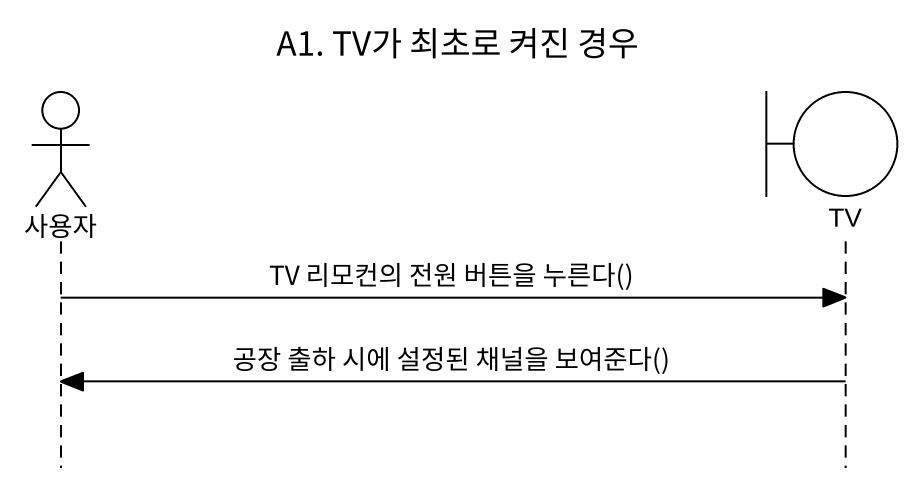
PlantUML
@startuml
title A1. TV가 최초로 켜진 경우
hide footbox
actor 사용자
boundary TV

사용자 -> TV : TV 리모컨의 전원 버튼을 누른다()
TV -> 사용자 : 공장 출하 시에 설정된 채널을 보여준다()
@enduml
